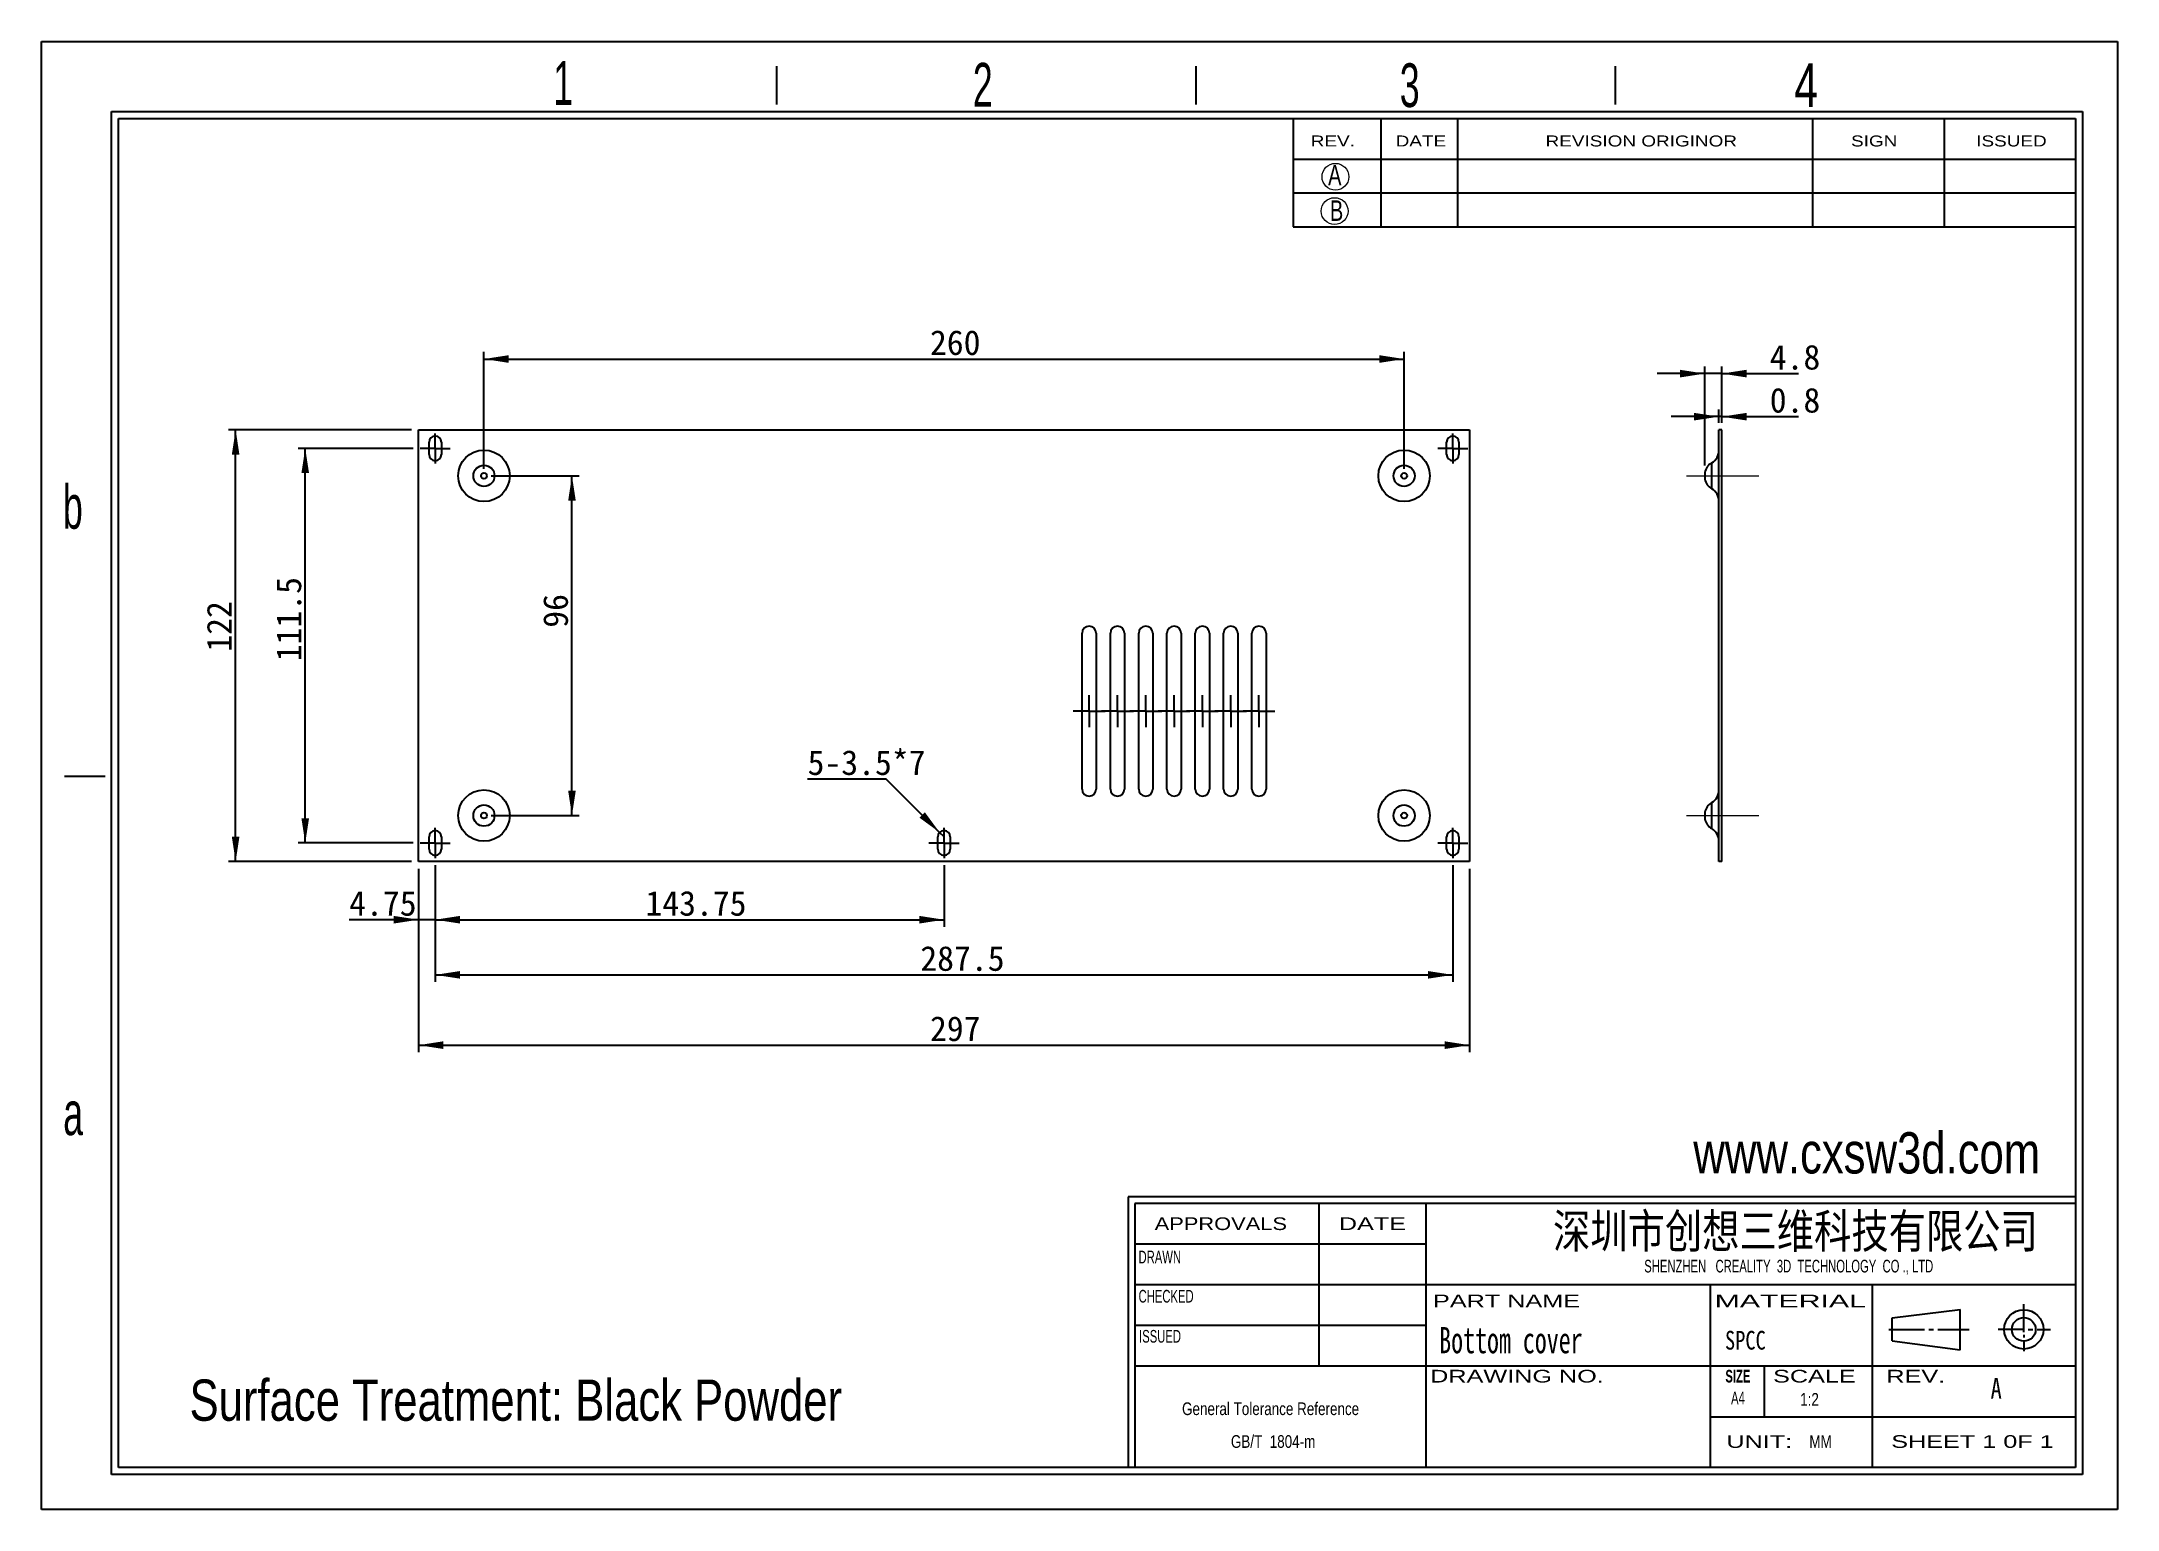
# Model space of a CAD drawing. Header units: millimetres. Extents: x 2 to 295, y 1 to 209.
import ezdxf

# ---------------------------------------------------------------- set-up
doc = ezdxf.new("R2010")
doc.units = ezdxf.units.MM
doc.linetypes.add('CENTER', pattern=[10.16, 6.35, -1.27, 1.27, -1.27])
doc.linetypes.add('CENTERX2', pattern=[20.32, 12.7, -2.54, 2.54, -2.54])
doc.layers.add('DIM', color=5, linetype='Continuous')
doc.layers.add('SLD-0', color=179, linetype='Continuous')
doc.layers.add('中心线', color=1, linetype='CENTER', lineweight=25)
doc.styles.add('SLDTEXTSTYLE0', font='arial.ttf', dxfattribs={"width": 0.7584})
doc.styles.add('SLDTEXTSTYLE1', font='arial.ttf', dxfattribs={"width": 0.63516})
doc.styles.add('SLDTEXTSTYLE10', font='', dxfattribs={"width": 0.8})
doc.styles.add('SLDTEXTSTYLE11', font='', dxfattribs={"width": 0.67})
doc.styles.add('SLDTEXTSTYLE12', font='')
doc.styles.add('SLDTEXTSTYLE2', font='GOTHIC.TTF', dxfattribs={"width": 0.7304})
doc.styles.add('SLDTEXTSTYLE3', font='GOTHIC.TTF', dxfattribs={"width": 0.61171})
doc.styles.add('SLDTEXTSTYLE4', font='arialbd.ttf', dxfattribs={"width": 0.63516})
doc.styles.add('SLDTEXTSTYLE5', font='arial.ttf', dxfattribs={"width": 1.422})
doc.styles.add('SLDTEXTSTYLE6', font='arial.ttf', dxfattribs={"width": 1.2324})
doc.styles.add('SLDTEXTSTYLE7', font='arial.ttf', dxfattribs={"width": 1.7064})
doc.styles.add('SLDTEXTSTYLE8', font='', dxfattribs={"width": 0.8, "bigfont": 'bigfont'})
doc.styles.add('SLDTEXTSTYLE9', font='', dxfattribs={"width": 0.8})
doc.styles.get('SLDTEXTSTYLE10').set_extended_font_data('宋体', bold=True)
doc.styles.get('SLDTEXTSTYLE11').set_extended_font_data('宋体')
doc.styles.get('SLDTEXTSTYLE12').set_extended_font_data('宋体')
doc.styles.get('SLDTEXTSTYLE8').set_extended_font_data('宋体', bold=True)
doc.styles.get('SLDTEXTSTYLE9').set_extended_font_data('宋体')
doc.dimstyles.new('SLDDIMSTYLE0', dxfattribs={"dimtxt": 3.5, "dimasz": 3.5, "dimexe": 0, "dimexo": 0.0625, "dimgap": 0.875, "dimtad": 2, "dimlfac": 2, "dimrnd": 1e-09, "dimzin": 12, "dimdsep": 46, "dimtxsty": 'SLDTEXTSTYLE11', "dimsah": 1, "dimcen": 0.09, "dimadec": 0, "dimazin": 3, "dimtfac": 1, "dimtofl": 0, "dimtmove": 0, "dimatfit": 3, "dimfxl": 0, "dimfrac": 2, "dimtolj": 1, "dimtzin": 12, "dimarcsym": 0})
doc.dimstyles.new('SLDDIMSTYLE1', dxfattribs={"dimtxt": 3.5, "dimasz": 3.5, "dimexe": 0, "dimexo": 0.0625, "dimgap": 0.875, "dimtad": 2, "dimlfac": 2, "dimrnd": 1e-09, "dimzin": 12, "dimdsep": 46, "dimtxsty": 'SLDTEXTSTYLE11', "dimsah": 1, "dimcen": 0.09, "dimadec": 0, "dimazin": 3, "dimtfac": 1, "dimtmove": 0, "dimatfit": 0, "dimfxl": 0, "dimfrac": 2, "dimtolj": 1, "dimtzin": 12, "dimarcsym": 0})
doc.dimstyles.new('SLDDIMSTYLE2', dxfattribs={"dimtxt": 3.5, "dimasz": 3.5, "dimexe": 0, "dimexo": 0.0625, "dimgap": 0.875, "dimtad": 0, "dimtih": 1, "dimtoh": 1, "dimlfac": 2, "dimrnd": 1e-09, "dimzin": 12, "dimdsep": 46, "dimtxsty": 'SLDTEXTSTYLE11', "dimsah": 1, "dimcen": 0, "dimadec": 0, "dimazin": 3, "dimtfac": 1, "dimtofl": 0, "dimtmove": 0, "dimatfit": 3, "dimfxl": 0, "dimfrac": 2, "dimtolj": 1, "dimtzin": 12, "dimarcsym": 0})
doc.dimstyles.new('SLDDIMSTYLE3', dxfattribs={"dimtxt": 3.5, "dimasz": 3.5, "dimexe": 0, "dimexo": 0.0625, "dimgap": 0.875, "dimtad": 2, "dimlfac": 2, "dimrnd": 1e-09, "dimdsep": 46, "dimtxsty": 'SLDTEXTSTYLE11', "dimsah": 1, "dimcen": 0.09, "dimadec": 0, "dimazin": 2, "dimtfac": 1, "dimtmove": 0, "dimatfit": 0, "dimfxl": 0, "dimfrac": 2, "dimtolj": 1, "dimtzin": 12, "dimarcsym": 0})

# ---------------------------------------------------------------- blocks, each defined once
blk = doc.blocks.new('SW_NOTE_0')
at = {"layer": 'SLD-0', "color": 0, "char_height": 1.7927, "attachment_point": 2, "style": 'SLDTEXTSTYLE0'}
for s, insert in [('General Tolerance Reference ', (13.02, 2.31)), (' GB/T  1804-m', (13.11, -2.32))]:
    blk.add_mtext(s, dxfattribs=dict(at, insert=insert))
blk = doc.blocks.new('_D')
at = {"layer": 'DIM'}
for p, q in [((54.07, 153.82), (28.24, 153.82)), ((29.24, 92.82), (29.24, 153.82)), ((54.07, 92.82), (28.24, 92.82))]:
    blk.add_line(p, q, dxfattribs=at)
for points in [[(29.24, 153.82), (28.7, 150.32), (29.77, 150.32)], [(29.24, 92.82), (29.77, 96.32), (28.7, 96.32)]]:
    blk.add_solid(points, dxfattribs=at)
at = {"layer": 'DIM', "insert": (25.16, 122.47), "char_height": 3.5, "attachment_point": 1, "rotation": 90, "style": 'SLDTEXTSTYLE12'}
blk.add_mtext('122', dxfattribs=at)
blk = doc.blocks.new('_D_1')
at = {"layer": 'DIM'}
for p, q in [((54.32, 151.2), (38.07, 151.2)), ((39.07, 95.45), (39.07, 151.2)), ((54.32, 95.45), (38.07, 95.45))]:
    blk.add_line(p, q, dxfattribs=at)
for points in [[(39.07, 151.2), (38.53, 147.7), (39.61, 147.7)], [(39.07, 95.45), (39.61, 98.95), (38.53, 98.95)]]:
    blk.add_solid(points, dxfattribs=at)
at = {"layer": 'DIM', "insert": (35, 121.11), "char_height": 3.5, "attachment_point": 1, "rotation": 90, "style": 'SLDTEXTSTYLE12'}
blk.add_mtext('111.5', dxfattribs=at)
blk = doc.blocks.new('_D_2')
at = {"layer": 'DIM'}
for p, q in [((55.07, 91.82), (55.07, 83.61)), ((57.44, 92.32), (57.44, 83.61)), ((55.07, 84.61), (45.28, 84.61)), ((57.44, 84.61), (55.07, 84.61)), ((57.44, 84.61), (64.17, 84.61))]:
    blk.add_line(p, q, dxfattribs=at)
for points in [[(55.07, 84.61), (51.57, 85.15), (51.57, 84.07)], [(57.44, 84.61), (60.94, 84.07), (60.94, 85.15)]]:
    blk.add_solid(points, dxfattribs=at)
at = {"layer": 'DIM', "insert": (45.28, 88.68), "char_height": 3.5, "attachment_point": 1, "style": 'SLDTEXTSTYLE12'}
blk.add_mtext('4.75', dxfattribs=at)
blk = doc.blocks.new('_D_3')
at = {"layer": 'DIM'}
for p, q in [((57.44, 92.32), (57.44, 83.61)), ((129.32, 92.32), (129.32, 83.61)), ((57.44, 84.61), (129.32, 84.61))]:
    blk.add_line(p, q, dxfattribs=at)
for points in [[(57.44, 84.61), (60.94, 84.07), (60.94, 85.15)], [(129.32, 84.61), (125.82, 85.15), (125.82, 84.07)]]:
    blk.add_solid(points, dxfattribs=at)
at = {"layer": 'DIM', "insert": (87.13, 88.68), "char_height": 3.5, "attachment_point": 1, "style": 'SLDTEXTSTYLE12'}
blk.add_mtext('143.75', dxfattribs=at)
blk = doc.blocks.new('_D_4')
at = {"layer": 'DIM'}
for p, q in [((57.44, 92.32), (57.44, 75.82)), ((201.19, 92.32), (201.19, 75.82)), ((57.44, 76.82), (201.19, 76.82))]:
    blk.add_line(p, q, dxfattribs=at)
for points in [[(57.44, 76.82), (60.94, 76.28), (60.94, 77.36)], [(201.19, 76.82), (197.69, 77.36), (197.69, 76.28)]]:
    blk.add_solid(points, dxfattribs=at)
at = {"layer": 'DIM', "insert": (125.97, 80.89), "char_height": 3.5, "attachment_point": 1, "style": 'SLDTEXTSTYLE12'}
blk.add_mtext('287.5', dxfattribs=at)
blk = doc.blocks.new('_D_5')
at = {"layer": 'DIM'}
for p, q in [((55.07, 91.82), (55.07, 65.89)), ((203.57, 91.82), (203.57, 65.89)), ((55.07, 66.89), (203.57, 66.89))]:
    blk.add_line(p, q, dxfattribs=at)
for points in [[(55.07, 66.89), (58.57, 66.35), (58.57, 67.43)], [(203.57, 66.89), (200.07, 67.43), (200.07, 66.35)]]:
    blk.add_solid(points, dxfattribs=at)
at = {"layer": 'DIM', "insert": (127.33, 70.97), "char_height": 3.5, "attachment_point": 1, "style": 'SLDTEXTSTYLE12'}
blk.add_mtext('297', dxfattribs=at)
blk = doc.blocks.new('_D_6')
at = {"layer": 'DIM'}
for p, q in [((65.32, 147.32), (77.75, 147.32)), ((76.75, 99.32), (76.75, 147.32)), ((65.32, 99.32), (77.75, 99.32))]:
    blk.add_line(p, q, dxfattribs=at)
for points in [[(76.75, 147.32), (76.22, 143.82), (77.29, 143.82)], [(76.75, 99.32), (77.29, 102.82), (76.22, 102.82)]]:
    blk.add_solid(points, dxfattribs=at)
at = {"layer": 'DIM', "insert": (72.68, 125.86), "char_height": 3.5, "attachment_point": 1, "rotation": 90, "style": 'SLDTEXTSTYLE12'}
blk.add_mtext('96', dxfattribs=at)
blk = doc.blocks.new('_D_7')
at = {"layer": 'DIM'}
for p, q in [((64.32, 148.32), (64.32, 164.82)), ((194.32, 148.32), (194.32, 164.82)), ((64.32, 163.82), (194.32, 163.82))]:
    blk.add_line(p, q, dxfattribs=at)
for points in [[(64.32, 163.82), (67.82, 163.28), (67.82, 164.36)], [(194.32, 163.82), (190.82, 164.36), (190.82, 163.28)]]:
    blk.add_solid(points, dxfattribs=at)
at = {"layer": 'DIM', "insert": (127.33, 167.89), "char_height": 3.5, "attachment_point": 1, "style": 'SLDTEXTSTYLE12'}
blk.add_mtext('260', dxfattribs=at)
blk = doc.blocks.new('_D_8')
at = {"layer": 'DIM'}
for p, q in [((121.15, 104.48), (110.04, 104.48)), ((128.7, 96.94), (121.15, 104.48)), ((129.32, 96.32), (128.7, 96.94))]:
    blk.add_line(p, q, dxfattribs=at)
blk.add_solid([(128.7, 96.94), (126.61, 99.79), (125.84, 99.03)], dxfattribs=at)
at = {"layer": 'DIM', "insert": (110.04, 108.56), "char_height": 3.5, "attachment_point": 1, "style": 'SLDTEXTSTYLE12'}
blk.add_mtext('5-3.5*7', dxfattribs=at)
blk = doc.blocks.new('SW_CENTERMARKSYMBOL_0')
at = {"layer": '中心线', "color": 0}
for p, q in [((-1.25, 0), (-2.125, 0)), ((0, 0), (-1.25, 0)), ((0, 1.25), (0, 2.125)), ((0, 0), (0, 1.25)), ((0, 0), (0, -1.25)), ((0, 0), (1.25, 0)), ((1.25, 0), (2.125, 0)), ((0, -1.25), (0, -2.125))]:
    blk.add_line(p, q, dxfattribs=at)
blk = doc.blocks.new('SW_CENTERMARKSYMBOL_1')
at = {"layer": '中心线', "color": 0}
for p, q in [((-1.25, 0), (-2.125, 0)), ((0, 0), (-1.25, 0)), ((0, 1.25), (0, 2.125)), ((0, 0), (0, 1.25)), ((0, 0), (0, -1.25)), ((0, 0), (1.25, 0)), ((1.25, 0), (2.125, 0)), ((0, -1.25), (0, -2.125))]:
    blk.add_line(p, q, dxfattribs=at)
blk = doc.blocks.new('SW_CENTERMARKSYMBOL_2')
at = {"layer": '中心线', "color": 0}
for p, q in [((-1.25, 0), (-2.125, 0)), ((0, 0), (-1.25, 0)), ((0, 1.25), (0, 2.125)), ((0, 0), (0, 1.25)), ((0, 0), (0, -1.25)), ((0, 0), (1.25, 0)), ((1.25, 0), (2.125, 0)), ((0, -1.25), (0, -2.125))]:
    blk.add_line(p, q, dxfattribs=at)
blk = doc.blocks.new('SW_CENTERMARKSYMBOL_3')
at = {"layer": '中心线', "color": 0}
for p, q in [((-1.25, 0), (-2.125, 0)), ((0, 0), (-1.25, 0)), ((0, 1.25), (0, 2.125)), ((0, 0), (0, 1.25)), ((0, 0), (0, -1.25)), ((0, 0), (1.25, 0)), ((1.25, 0), (2.125, 0)), ((0, -1.25), (0, -2.125))]:
    blk.add_line(p, q, dxfattribs=at)
blk = doc.blocks.new('SW_CENTERMARKSYMBOL_4')
at = {"layer": '中心线', "color": 0}
for p, q in [((-1.25, 0), (-2.25, 0)), ((0, 0), (-1.25, 0)), ((0, 1.25), (0, 2.25)), ((0, 0), (0, 1.25)), ((0, 0), (0, -1.25)), ((0, 0), (1.25, 0)), ((1.25, 0), (2.25, 0)), ((0, -1.25), (0, -2.25))]:
    blk.add_line(p, q, dxfattribs=at)
blk = doc.blocks.new('SW_CENTERMARKSYMBOL_5')
at = {"layer": '中心线', "color": 0}
for p, q in [((-1.25, 0), (-2.125, 0)), ((0, 0), (-1.25, 0)), ((0, 1.25), (0, 2.125)), ((0, 0), (0, 1.25)), ((0, 0), (0, -1.25)), ((0, 0), (1.25, 0)), ((1.25, 0), (2.125, 0)), ((0, -1.25), (0, -2.125))]:
    blk.add_line(p, q, dxfattribs=at)
blk = doc.blocks.new('SW_CENTERMARKSYMBOL_6')
at = {"layer": '中心线', "color": 0}
for p, q in [((-1.25, 0), (-2.25, 0)), ((0, 0), (-1.25, 0)), ((0, 1.25), (0, 2.25)), ((0, 0), (0, 1.25)), ((0, 0), (0, -1.25)), ((0, 0), (1.25, 0)), ((1.25, 0), (2.25, 0)), ((0, -1.25), (0, -2.25))]:
    blk.add_line(p, q, dxfattribs=at)
blk = doc.blocks.new('SW_CENTERMARKSYMBOL_7')
at = {"layer": '中心线', "color": 0}
for p, q in [((-1.25, 0), (-2.25, 0)), ((0, 0), (-1.25, 0)), ((0, 1.25), (0, 2.25)), ((0, 0), (0, 1.25)), ((0, 0), (0, -1.25)), ((0, 0), (1.25, 0)), ((1.25, 0), (2.25, 0)), ((0, -1.25), (0, -2.25))]:
    blk.add_line(p, q, dxfattribs=at)
blk = doc.blocks.new('SW_CENTERMARKSYMBOL_8')
at = {"layer": '中心线', "color": 0}
for p, q in [((-1.25, 0), (-2.25, 0)), ((0, 0), (-1.25, 0)), ((0, 1.25), (0, 2.25)), ((0, 0), (0, 1.25)), ((0, 0), (0, -1.25)), ((0, 0), (1.25, 0)), ((1.25, 0), (2.25, 0)), ((0, -1.25), (0, -2.25))]:
    blk.add_line(p, q, dxfattribs=at)
blk = doc.blocks.new('SW_CENTERMARKSYMBOL_9')
at = {"layer": '中心线', "color": 0}
for p, q in [((-1.25, 0), (-2.25, 0)), ((0, 0), (-1.25, 0)), ((0, 1.25), (0, 2.25)), ((0, 0), (0, 1.25)), ((0, 0), (0, -1.25)), ((0, 0), (1.25, 0)), ((1.25, 0), (2.25, 0)), ((0, -1.25), (0, -2.25))]:
    blk.add_line(p, q, dxfattribs=at)
blk = doc.blocks.new('SW_CENTERMARKSYMBOL_10')
at = {"layer": '中心线', "color": 0}
for p, q in [((-1.25, 0), (-2.25, 0)), ((0, 0), (-1.25, 0)), ((0, 1.25), (0, 2.25)), ((0, 0), (0, 1.25)), ((0, 0), (0, -1.25)), ((0, 0), (1.25, 0)), ((1.25, 0), (2.25, 0)), ((0, -1.25), (0, -2.25))]:
    blk.add_line(p, q, dxfattribs=at)
blk = doc.blocks.new('SW_CENTERMARKSYMBOL_11')
at = {"layer": '中心线', "color": 0}
for p, q in [((-1.25, 0), (-2.25, 0)), ((0, 0), (-1.25, 0)), ((0, 1.25), (0, 2.25)), ((0, 0), (0, 1.25)), ((0, 0), (0, -1.25)), ((0, 0), (1.25, 0)), ((1.25, 0), (2.25, 0)), ((0, -1.25), (0, -2.25))]:
    blk.add_line(p, q, dxfattribs=at)
blk = doc.blocks.new('_D_9')
at = {"layer": 'DIM'}
for p, q in [((238.8, 155.68), (232.07, 155.68)), ((238.8, 154.82), (238.8, 156.68)), ((239.2, 155.68), (238.8, 155.68)), ((239.2, 154.82), (239.2, 156.68)), ((239.2, 155.68), (250.06, 155.68))]:
    blk.add_line(p, q, dxfattribs=at)
for points in [[(238.8, 155.68), (235.3, 156.21), (235.3, 155.14)], [(239.2, 155.68), (242.7, 155.14), (242.7, 156.21)]]:
    blk.add_solid(points, dxfattribs=at)
at = {"layer": 'DIM', "insert": (245.98, 159.75), "char_height": 3.5, "attachment_point": 1, "style": 'SLDTEXTSTYLE12'}
blk.add_mtext('0.8', dxfattribs=at)
blk = doc.blocks.new('_D_10')
at = {"layer": 'DIM'}
for p, q in [((236.8, 161.76), (230.07, 161.76)), ((236.8, 148.78), (236.8, 162.76)), ((239.2, 161.76), (236.8, 161.76)), ((239.2, 154.82), (239.2, 162.76)), ((239.2, 161.76), (250.06, 161.76))]:
    blk.add_line(p, q, dxfattribs=at)
for points in [[(236.8, 161.76), (233.3, 162.3), (233.3, 161.22)], [(239.2, 161.76), (242.7, 161.22), (242.7, 162.3)]]:
    blk.add_solid(points, dxfattribs=at)
at = {"layer": 'DIM', "insert": (245.98, 165.83), "char_height": 3.5, "attachment_point": 1, "style": 'SLDTEXTSTYLE12'}
blk.add_mtext('4.8', dxfattribs=at)

msp = doc.modelspace()

# ---------------------------------------------------------------- linework, layer by layer
at = {"color": 7, "linetype": 'Continuous', "lineweight": 25}
for p, q in [((55.0691, 92.8201), (55.0691, 153.8201)), ((55.0691, 153.8201), (203.5691, 153.8201)), ((203.5691, 153.8201), (203.5691, 92.8201)), ((239.2025, 153.8201), (238.8025, 153.8201)), ((238.8025, 92.8201), (238.8025, 153.8201)), ((239.2025, 92.8201), (239.2025, 153.8201)), ((56.5691, 150.3201), (56.5691, 152.0701)), ((58.3191, 152.0701), (58.3191, 150.3201)), ((200.3191, 150.3201), (200.3191, 152.0701)), ((202.0691, 152.0701), (202.0691, 150.3201)), ((236.8025, 147.7811), (236.8025, 146.8591)), ((237.7895, 145.4806), (237.7895, 149.1596)), ((148.8191, 103.0701), (148.8191, 125.0701)), ((150.8191, 125.0701), (150.8191, 103.0701)), ((152.8191, 103.0701), (152.8191, 125.0701)), ((154.8191, 125.0701), (154.8191, 103.0701)), ((156.8191, 103.0701), (156.8191, 125.0701)), ((158.8191, 125.0701), (158.8191, 103.0701)), ((160.8191, 103.0701), (160.8191, 125.0701)), ((162.8191, 125.0701), (162.8191, 103.0701)), ((164.8191, 103.0701), (164.8191, 125.0701)), ((166.8191, 125.0701), (166.8191, 103.0701)), ((168.8191, 103.0701), (168.8191, 125.0701)), ((170.8191, 125.0701), (170.8191, 103.0701)), ((172.8191, 103.0701), (172.8191, 125.0701)), ((174.8191, 125.0701), (174.8191, 103.0701)), ((236.8025, 99.7811), (236.8025, 98.8591)), ((237.7895, 97.4806), (237.7895, 101.1596)), ((56.5691, 94.5701), (56.5691, 96.3201)), ((58.3191, 96.3201), (58.3191, 94.5701)), ((128.4441, 94.5701), (128.4441, 96.3201)), ((130.1941, 96.3201), (130.1941, 94.5701)), ((200.3191, 94.5701), (200.3191, 96.3201)), ((202.0691, 96.3201), (202.0691, 94.5701)), ((203.5691, 92.8201), (55.0691, 92.8201)), ((239.2025, 92.8201), (238.8025, 92.8201))]:
    msp.add_line(p, q, dxfattribs=at)
for centre, radius in [((64.3191, 147.3201), 3.6363), ((194.3191, 147.3201), 3.6363), ((64.3191, 147.3201), 1.4973), ((64.3191, 147.3201), 0.4153), ((194.3191, 147.3201), 1.4973), ((194.3191, 147.3201), 0.4153), ((64.3191, 99.3201), 3.6363), ((194.3191, 99.3201), 3.6363), ((64.3191, 99.3201), 1.4973), ((64.3191, 99.3201), 0.4153), ((194.3191, 99.3201), 1.4973), ((194.3191, 99.3201), 0.4153)]:
    msp.add_circle(centre, radius, dxfattribs=at)
for centre, radius, start, end in [((57.4441, 152.0701), 0.875, 0, 180), ((201.1941, 152.0701), 0.875, 0, 180), ((57.4441, 150.3201), 0.875, 180, 0), ((201.1941, 150.3201), 0.875, 180, 0), ((236.7025, 150.9564), 2.1, 301.174553, 0), ((238.9025, 147.3201), 2.15, 121.174553, 167.619201), ((238.9025, 147.3201), 2.15, 192.380799, 238.825447), ((236.7025, 143.6838), 2.1, 0, 58.825447), ((149.8191, 125.0701), 1, 0, 180), ((153.8191, 125.0701), 1, 0, 180), ((157.8191, 125.0701), 1, 0, 180), ((161.8191, 125.0701), 1, 0, 180), ((165.8191, 125.0701), 1, 0, 180), ((169.8191, 125.0701), 1, 0, 180), ((173.8191, 125.0701), 1, 0, 180), ((149.8191, 103.0701), 1, 180, 0), ((153.8191, 103.0701), 1, 180, 0), ((157.8191, 103.0701), 1, 180, 0), ((161.8191, 103.0701), 1, 180, 0), ((165.8191, 103.0701), 1, 180, 0), ((169.8191, 103.0701), 1, 180, 0), ((173.8191, 103.0701), 1, 180, 0), ((236.7025, 102.9564), 2.1, 301.174553, 0), ((238.9025, 99.3201), 2.15, 121.174553, 167.619201), ((57.4441, 96.3201), 0.875, 0, 180), ((129.3191, 96.3201), 0.875, 0, 180), ((201.1941, 96.3201), 0.875, 0, 180), ((238.9025, 99.3201), 2.15, 192.380799, 238.825447), ((236.7025, 95.6838), 2.1, 0, 58.825447), ((57.4441, 94.5701), 0.875, 180, 0), ((129.3191, 94.5701), 0.875, 180, 0), ((201.1941, 94.5701), 0.875, 180, 0)]:
    msp.add_arc(centre, radius, start, end, dxfattribs=at)
at = {"layer": 'SLD-0'}
for p, q in [((1.812, 208.6737), (295.1066, 208.6737)), ((1.812, 1.2938), (1.812, 208.6737)), ((295.1066, 208.6737), (295.1066, 1.2938)), ((12.6748, 7.2189), (12.6748, 197.811)), ((12.6748, 197.811), (289.1814, 197.811)), ((252.0174, 197.811), (252.0174, 182.5137)), ((270.5994, 197.811), (270.5994, 182.5137)), ((289.1814, 197.811), (289.1814, 7.2189)), ((289.1814, 7.2189), (12.6748, 7.2189)), ((295.1066, 1.2938), (1.812, 1.2938))]:
    msp.add_line(p, q, dxfattribs=at)
at = {"layer": 'SLD-0', "color": 6, "linetype": 'Continuous'}
for p, q in [((105.701, 199.786), (105.701, 205.1695)), ((164.9525, 199.786), (164.9525, 205.1695)), ((224.2039, 199.786), (224.2039, 205.1695)), ((11.6873, 6.2314), (11.6873, 198.7985)), ((11.6873, 198.7985), (290.1689, 198.7985)), ((290.1689, 198.7985), (290.1689, 6.2314)), ((10.8046, 104.8527), (5.0681, 104.8527)), ((290.1689, 6.2314), (11.6873, 6.2314))]:
    msp.add_line(p, q, dxfattribs=at)
at = {"layer": 'SLD-0', "color": 179, "linetype": 'Continuous'}
for p, q in [((178.6588, 197.811), (178.6588, 182.5137)), ((191.0502, 197.811), (191.0502, 182.5137)), ((201.8863, 197.811), (201.8863, 182.5137)), ((178.6588, 192.0745), (289.1814, 192.0745)), ((178.6588, 187.2941), (289.1814, 187.2941)), ((178.6588, 182.5137), (289.1814, 182.5137)), ((289.1814, 45.4622), (155.3299, 45.4622)), ((155.3299, 45.4622), (155.3299, 7.2189)), ((289.1814, 44.5061), (156.286, 44.5061)), ((156.286, 44.5061), (156.286, 7.2189)), ((182.2808, 44.5061), (182.2808, 21.5602)), ((197.3975, 44.5061), (197.3975, 7.2189)), ((197.3975, 38.7696), (156.286, 38.7696)), ((289.1814, 33.0331), (156.286, 33.0331)), ((237.553, 33.0331), (237.553, 7.2189)), ((260.499, 7.2189), (260.499, 33.0331)), ((263.2552, 28.3538), (272.8879, 29.5382)), ((272.8879, 23.8461), (272.8879, 29.5382)), ((281.8693, 26.3495), (281.8693, 30.3163)), ((197.3975, 27.2966), (156.286, 27.2966)), ((262.7856, 26.7328), (267.8301, 26.7328)), ((263.2552, 25.1064), (263.2552, 28.3538)), ((268.4607, 26.7328), (269.0912, 26.7328)), ((269.7218, 26.7328), (274.1357, 26.7328)), ((281.8693, 26.7328), (278.2684, 26.7328)), ((282.4999, 26.7328), (283.1304, 26.7328)), ((283.761, 26.7328), (285.6527, 26.7328)), ((263.2552, 25.1064), (272.8879, 23.8461)), ((281.8693, 25.9663), (281.8693, 25.5831)), ((281.8693, 25.1998), (281.8693, 23.6668)), ((289.1814, 21.5602), (156.286, 21.5602)), ((245.2016, 21.5602), (245.2016, 14.3895)), ((237.553, 14.3895), (289.1814, 14.3895))]:
    msp.add_line(p, q, dxfattribs=at)
at = {"layer": 'SLD-0', "lineweight": 18}
for centre in [(184.6221, 189.5636), (184.4994, 184.7149)]:
    msp.add_circle(centre, 1.8944, dxfattribs=at)
at = {"layer": 'SLD-0', "color": 179, "linetype": 'Continuous'}
for radius in [2.7714, 1.669]:
    msp.add_circle((281.8693, 26.7328), radius, dxfattribs=at)
at = {"layer": '中心线', "linetype": 'CENTERX2', "lineweight": 18}
for p, q in [((234.2291, 147.3201), (244.4299, 147.3201)), ((234.2291, 99.3201), (244.4299, 99.3201))]:
    msp.add_line(p, q, dxfattribs=at)

# ---------------------------------------------------------------- block references
at = {"layer": 'SLD-0', "color": 179}
msp.add_blockref('SW_NOTE_0', (162.4379, 14.1109), dxfattribs=at)
at = {"layer": '中心线'}
for name, p in [('SW_CENTERMARKSYMBOL_3', (57.4441, 151.1951)), ('SW_CENTERMARKSYMBOL_1', (201.1941, 151.1951)), ('SW_CENTERMARKSYMBOL_11', (149.8191, 114.0701)), ('SW_CENTERMARKSYMBOL_10', (153.8191, 114.0701)), ('SW_CENTERMARKSYMBOL_9', (157.8191, 114.0701)), ('SW_CENTERMARKSYMBOL_8', (161.8191, 114.0701)), ('SW_CENTERMARKSYMBOL_7', (165.8191, 114.0701)), ('SW_CENTERMARKSYMBOL_6', (169.8191, 114.0701)), ('SW_CENTERMARKSYMBOL_4', (173.8191, 114.0701)), ('SW_CENTERMARKSYMBOL_2', (57.4441, 95.4451)), ('SW_CENTERMARKSYMBOL_5', (129.3191, 95.4451)), ('SW_CENTERMARKSYMBOL_0', (201.1941, 95.4451))]:
    msp.add_blockref(name, p, dxfattribs=at)

# ---------------------------------------------------------------- texts
at = {"layer": 'SLD-0'}
for s, insert, char_height, attachment_point, style in [('1', (74.111, 205.8988), 6.172, 1, 'SLDTEXTSTYLE3'), ('2', (133.3881, 205.6552), 6.172, 1, 'SLDTEXTSTYLE3'), ('3', (193.7066, 205.5931), 6.172, 1, 'SLDTEXTSTYLE3'), ('4', (249.4405, 205.5869), 6.172, 1, 'SLDTEXTSTYLE2'), ('A', (183.5778, 191.2522), 2.9034, 1, 'SLDTEXTSTYLE2'), ('B', (183.8319, 186.2372), 2.9034, 1, 'SLDTEXTSTYLE2'), ('b', (4.8346, 146.0194), 6.172, 1, 'SLDTEXTSTYLE3'), ('a', (4.8798, 60.3511), 6.172, 1, 'SLDTEXTSTYLE3'), ('深圳市创想三维科技有限公司', (249.6067, 43.0393), 4.82808, 2, 'SLDTEXTSTYLE8'), (' Bottom cover', (208.5644, 27.0683), 3.704167, 2, 'SLDTEXTSTYLE11'), ('SPCC', (242.5329, 26.5248), 2.64583, 2, 'SLDTEXTSTYLE10'), ('A', (277.1784, 19.8537), 2.9104, 1, 'SLDTEXTSTYLE9')]:
    msp.add_mtext(s, dxfattribs=dict(at, insert=insert, char_height=char_height, attachment_point=attachment_point, style=style))
at = {"layer": 'SLD-0', "color": 179}
for s, insert, char_height, attachment_point, style in [('REV.', (181.1288, 195.4001), 1.55363, 1, 'SLDTEXTSTYLE6'), ('DATE', (193.1265, 195.4001), 1.55363, 1, 'SLDTEXTSTYLE6'), ('REVISION ORIGINOR', (214.3082, 195.4001), 1.553633, 1, 'SLDTEXTSTYLE6'), ('SIGN', (257.4664, 195.4001), 1.55363, 1, 'SLDTEXTSTYLE6'), ('ISSUED', (275.1481, 195.4001), 1.55363, 1, 'SLDTEXTSTYLE6'), ('APPROVALS', (168.4266, 42.5627), 1.79265, 2, 'SLDTEXTSTYLE6'), ('DATE', (189.8496, 42.5627), 1.79265, 2, 'SLDTEXTSTYLE5'), ('DRAWN', (159.8036, 37.8529), 1.79265, 2, 'SLDTEXTSTYLE1'), ('SHENZHEN   CREALITY  3D  TECHNOLOGY  CO ., LTD', (248.66, 36.569), 1.792654, 2, 'SLDTEXTSTYLE1'), ('CHECKED', (160.6957, 32.3147), 1.79265, 2, 'SLDTEXTSTYLE1'), ('PART NAME', (208.7939, 31.6454), 1.79265, 2, 'SLDTEXTSTYLE5'), ('MATERIAL', (248.8802, 31.6454), 1.79265, 2, 'SLDTEXTSTYLE7'), ('ISSUED', (159.837, 26.6544), 1.79265, 2, 'SLDTEXTSTYLE1'), ('DRAWING NO.', (210.268, 21.0216), 1.792654, 2, 'SLDTEXTSTYLE5'), ('SIZE', (241.4789, 21.0216), 1.79265, 2, 'SLDTEXTSTYLE4'), ('SCALE', (252.2889, 21.0216), 1.79265, 2, 'SLDTEXTSTYLE5'), ('REV.', (266.6102, 21.0216), 1.79265, 2, 'SLDTEXTSTYLE5'), ('A4', (241.4898, 17.9531), 1.79265, 2, 'SLDTEXTSTYLE1'), ('1:2', (251.5965, 17.7451), 1.79265, 2, 'SLDTEXTSTYLE0'), ('UNIT:', (244.4987, 11.7907), 1.79265, 2, 'SLDTEXTSTYLE5'), ('MM', (253.1609, 11.7907), 1.79265, 2, 'SLDTEXTSTYLE0'), ('SHEET 1 0F 1', (274.62, 11.7907), 1.792654, 2, 'SLDTEXTSTYLE5')]:
    msp.add_mtext(s, dxfattribs=dict(at, insert=insert, char_height=char_height, attachment_point=attachment_point, style=style))
at = {"layer": 'SLD-0', "color": 5, "char_height": 5.820833, "attachment_point": 1, "style": 'SLDTEXTSTYLE0'}
for s, insert in [('www.cxsw3d.com', (235.1831, 54.5847)), ('Surface Treatment: Black Powder', (22.725, 19.6511))]:
    msp.add_mtext(s, dxfattribs=dict(at, insert=insert))

# ---------------------------------------------------------------- dimensions: what is measured, and where the dimension line sits
at = {"layer": 'DIM'}
for base, p1, p2, angle, picture, middle in [((194.3191, 163.8201), (64.3191, 147.3201), (194.3191, 147.3201), 0, '_D_7', (129.3707, 163.8201)), ((29.2356, 153.8201), (55.0691, 92.8201), (55.0691, 153.8201), 90, '_D', (29.2356, 124.5114)), ((39.0691, 151.1951), (55.3191, 95.4451), (55.3191, 151.1951), 90, '_D_1', (39.0691, 124.5114)), ((76.7541, 147.3201), (64.3191, 99.3201), (64.3191, 147.3201), 90, '_D_6', (76.7541, 127.2215)), ((203.5691, 66.893), (55.0691, 92.8201), (203.5691, 92.8201), 0, '_D_5', (129.3707, 66.893))]:
    dim = msp.add_linear_dim(base=base, p1=p1, p2=p2, angle=angle, dimstyle='SLDDIMSTYLE0', dxfattribs=at)
    dim.commit()
    dim.dimension.update_dxf_attribs({"geometry": picture, "text_midpoint": middle, "dimtype": 160})
for base, p1, p2, dimstyle, picture, middle in [((236.8025, 161.7604), (239.2025, 153.8201), (236.8025, 147.7811), 'SLDDIMSTYLE1', '_D_10', (248.0184, 161.7604)), ((238.8025, 155.6763), (239.2025, 153.8201), (238.8025, 153.8201), 'SLDDIMSTYLE3', '_D_9', (248.0184, 155.6763)), ((55.0691, 84.6109), (57.4441, 93.3201), (55.0691, 92.8201), 'SLDDIMSTYLE1', '_D_2', (47.9975, 84.6109)), ((129.3191, 84.6109), (57.4441, 93.3201), (129.3191, 93.3201), 'SLDDIMSTYLE0', '_D_3', (91.2097, 84.6109)), ((201.1941, 76.8201), (57.4441, 93.3201), (201.1941, 93.3201), 'SLDDIMSTYLE0', '_D_4', (129.3707, 76.8201))]:
    dim = msp.add_linear_dim(base=base, p1=p1, p2=p2, dimstyle=dimstyle, dxfattribs=at)
    dim.commit()
    dim.dimension.update_dxf_attribs({"geometry": picture, "text_midpoint": middle, "dimtype": 160})
dim = msp.add_radius_dim(center=(129.3191, 96.3201), mpoint=(128.7004, 96.9388), text='5-3.5*7', dimstyle='SLDDIMSTYLE2', override={"dimpost": '<>'}, dxfattribs=at)
dim.commit()
dim.dimension.update_dxf_attribs({"geometry": '_D_8', "text_midpoint": (114.8032, 106.5215), "dimtype": 164})

doc.saveas('drawing.dxf')
